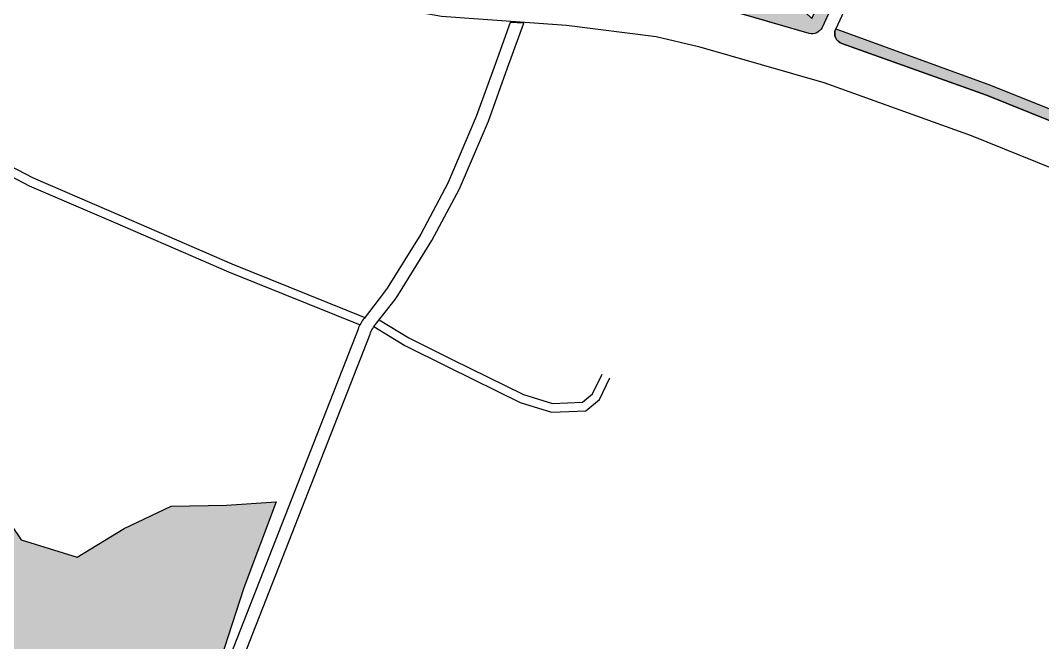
# Model space of a CAD drawing. Header units: millimetres. Extents: x 2240546 to 2245671, y 376439 to 383894.
# Drawn here: x 2243113.7 to 2243586.2, y 380359.4 to 380646.7 of the extents above; entities that cross this region are included whole.
import ezdxf

# ---------------------------------------------------------------- set-up
doc = ezdxf.new("R2010")
doc.units = ezdxf.units.MM
for name, color, linetype, true_color in [('благоустройство_внутридворовые_дороги', 7, 'Continuous', 0x000000), ('благоустройство_зеленые насаждения', 7, 'Continuous', 0x000000), ('благоустройство_озеленение', 7, 'Continuous', 0x000000)]:
    doc.layers.add(name, color=color, linetype=linetype, true_color=true_color)
doc.layers.add('благоустройство_штриховка_зеленые насаждения', color=90, linetype='Continuous', transparency=0.5)
doc.layers.add('благоустройство_штриховка_озеленение', color=105, linetype='Continuous', transparency=0.5)

msp = doc.modelspace()

# ---------------------------------------------------------------- hatches: boundary and pattern name
at = {"layer": 'благоустройство_штриховка_зеленые насаждения'}
h = msp.add_hatch(color=256, dxfattribs=at)
h.dxf.hatch_style = 1
h.paths.add_polyline_path([(2242625.456923899, 381006.5151220863), (2242656.245687682, 380976.6951140068), (2242700.504418848, 380940.1425219268), (2242720.709837013, 380961.3047459767), (2242724.558666031, 380989.2003028406), (2242752.460808051, 380982.4669700265), (2242773.62843347, 380962.2669715845), (2242763.529928206, 380956.6650962753), (2242759.363477375, 380937.7305929906), (2242762.772306765, 380918.7953408925), (2242761.636341696, 380900.9960391811), (2242754.817748734, 380887.7420366446), (2242769.969243357, 380859.717683824), (2242779.43904427, 380837.7527314849), (2242803.681996176, 380836.6167810981), (2242815.04631778, 380851.0074828351), (2242832.849020354, 380849.4926327147), (2242848.379792789, 380846.4629324739), (2242852.546243619, 380844.9480823535), (2242861.258423091, 380830.5573806164), (2242854.465987219, 380816.4594650371), (2242872.269623975, 380789.9507111505), (2242876.436074805, 380773.6662595596), (2242865.829374642, 380770.6365593188), (2242855.9812301, 380759.2755578225), (2242860.14768093, 380747.5356565928), (2242857.117195169, 380740.3403057243), (2242850.299536389, 380727.8433538412), (2242846.889772817, 380713.8315518377), (2242878.070892956, 380679.7058649681), (2242903.258302663, 380628.3739368396), (2242911.008274881, 380590.6015272381), (2242935.226938061, 380567.3568522813), (2242941.039417224, 380535.3959858259), (2242969.134000694, 380525.7108293962), (2243005.946368728, 380502.4661544394), (2243042.759670943, 380481.1586605313), (2243073.759559814, 380450.1660101933), (2243101.057286208, 380425.834806554), (2243114.024663782, 380406.7700096852), (2243139.95941893, 380398.7629447631), (2243161.699697793, 380412.1083025712), (2243183.439042474, 380422.4037421686), (2243208.992651447, 380422.7848883432), (2243231.876368834, 380424.3102218554), (2243217.001392024, 380384.6545457919), (2243202.508495569, 380340.0424718307), (2243184.58341518, 380299.6245034179), (2243172.378329956, 380258.8246400168), (2243163.606362848, 380257.2993065045), (2243155.978768446, 380268.7389334395), (2243159.029806207, 380282.8465835969), (2243159.792098556, 380302.6744216287), (2243151.401277623, 380327.4594063718), (2243141.103791635, 380336.6106586317), (2243120.50881966, 380336.9918048063), (2243098.769474979, 380344.2365773792), (2243088.853135166, 380351.1002037773), (2243082.368979288, 380367.8773747847), (2243074.360238711, 380373.97796002), (2243060.248488432, 380370.1650006461), (2243053.002040205, 380360.6326022118), (2243048.043403207, 380328.2216987212), (2243040.034662631, 380312.969861226), (2243027.067285057, 380307.2504221655), (2243009.141270486, 380296.1926902188), (2242995.337800201, 380289.6825038882), (2242985.802606562, 380296.5453814728), (2242974.741894044, 380306.0785287209), (2242962.156596826, 380299.2149023226), (2242952.621403188, 380299.5960484972), (2242959.867851415, 380315.2297809806), (2242970.928563934, 380336.2010575363), (2242981.988342271, 380355.265854405), (2242999.533210667, 380382.3384650097), (2243010.592989004, 380394.9215304686), (2243008.686323949, 380407.8857421022), (2242983.514795333, 380410.555262952), (2242966.352007293, 380409.0299294398), (2242946.900473841, 380397.5910513184), (2242927.448940389, 380397.9721974931), (2242916.007081696, 380401.0221157039), (2242905.969298249, 380406.8568720747), (2242893.764213024, 380429.3534821427), (2242890.332029089, 380452.6131333736), (2242886.898910972, 380474.3474510922), (2242876.982571159, 380502.945395209), (2242866.685085171, 380521.6290459032), (2242863.252901236, 380541.0749889467), (2242851.555076729, 380569.3052655355), (2242836.306427198, 380596.7455436682), (2242820.448691133, 380621.1366524037), (2242809.470186613, 380643.0888749098), (2242788.122264106, 380659.5530417894), (2242772.263593859, 380663.2117455404), (2242761.285089339, 380669.9196186885), (2242750.306584818, 380683.3346161711), (2242735.057935288, 380690.0424893191), (2242718.590178507, 380691.8718411947), (2242708.132947431, 380690.7965447176), (2242698.374484343, 380677.9910815891), (2242692.275211367, 380667.0149703361), (2242683.735855528, 380670.0641397331), (2242679.466644699, 380690.1870103638), (2242681.906727562, 380704.2115422002), (2242694.71529423, 380715.1876534532), (2242700.20454649, 380727.3835822279), (2242692.275211367, 380736.5303416054), (2242689.225107788, 380749.3358047339), (2242690.44514922, 380753.6040428389), (2242695.324380764, 380756.653212236), (2242696.544422195, 380765.7999716136), (2242692.885232083, 380774.3364478234), (2242683.735855528, 380784.0934903687), (2242676.41654112, 380794.459318454), (2242669.098160895, 380796.2886703296), (2242665.4380366, 380808.4845991042), (2242669.098160895, 380830.4368216103), (2242669.668011793, 380845.9200425395), (2242662.958718101, 380873.360320672), (2242651.980213581, 380897.7514294076), (2242643.440857742, 380917.2647656843), (2242634.902436084, 380944.0947606493), (2242624.533018098, 380961.7787450504), (2242620.263807269, 380983.1214332026), (2242618.433745122, 381000.1951344361)])
at = {"layer": 'благоустройство_штриховка_озеленение'}
h = msp.add_hatch(color=256, dxfattribs=at)
h.dxf.hatch_style = 1
edge = h.paths.add_edge_path()
edge.add_line((2243455.20729003, 380670.6260512027), (2243479.598967946, 380647.6072917408))
edge.add_line((2243479.598967946, 380647.6072917408), (2243483.999369483, 380657.2044653078))
edge.add_line((2243483.999369483, 380657.2044653078), (2243488.611020479, 380652.8523873014))
edge.add_line((2243488.611020479, 380652.8523873014), (2243484.265334752, 380643.4548611664))
edge.add_arc((2243479.72707626, 380645.5534821086), 4.999999999968288, 253.9455468780289, 335.1828244185328, ccw=False)
edge.add_line((2243478.344322255, 380640.7484856094), (2243445.798191749, 380650.1144221579))
edge.add_line((2243445.798191749, 380650.1144221579), (2243455.20729003, 380670.6260512027))
h = msp.add_hatch(color=256, dxfattribs=at)
h.dxf.hatch_style = 1
edge = h.paths.add_edge_path()
edge.add_line((2243490.597536926, 380642.853118521), (2243562.111350019, 380616.8746473616))
edge.add_line((2243562.111350019, 380616.8746473616), (2243714.440196634, 380555.8562849432))
edge.add_line((2243714.440196634, 380555.8562849432), (2243714.774563002, 380550.301412199))
edge.add_line((2243714.774563002, 380550.301412199), (2243679.528113521, 380564.1816204127))
edge.add_line((2243679.528113521, 380564.1816204127), (2243560.341483357, 380612.1973789323))
edge.add_line((2243560.341483357, 380612.1973789323), (2243493.456607636, 380636.0448979792))
edge.add_arc((2243495.135795418, 380640.7544975789), 4.999999999926409, 155.182824420349, 250.37652263466111, ccw=False)

# ---------------------------------------------------------------- linework, layer by layer
at = {"layer": 'благоустройство_внутридворовые_дороги'}
for points in [[(2243544.10982275, 381090.4181620236, 0.1818994325673303), (2243506.587742704, 381074.713142784), (2243487.339432858, 381054.314597073), (2243435.110150063, 380998.9642093725, 0.4141977932263884), (2243435.315014046, 380991.896300292), (2243586.171366257, 380849.5311011097), (2243583.515416528, 380843.7876215848), (2243490.597536926, 380642.8531185214, 0.4410197066688025), (2243493.456607636, 380636.0448979792), (2243560.341483357, 380612.1973789323), (2243679.528113521, 380564.1816204127), (2243807.507423987, 380513.7828000354), (2243860.475221563, 380493.6782017613, 0.5629977559706372), (2243873.954863821, 380504.1997807116), (2243861.209808682, 380612.1604758243, 0.1605629626930883), (2243791.097908306, 380756.9238595267, -0.1501426707143019), (2243754.406547952, 380834.0268212652), (2243728.459032039, 381072.5808065223, 0.3828248066154814), (2243708.576301623, 381090.4181620236), (2243544.10982275, 381090.4181620236)], [(2242810.307511633, 381037.9312117086), (2242860.829164477, 380982.8647824143), (2242951.299820975, 380896.4526296777), (2243009.960733708, 380840.9357298462), (2243079.86967088, 380771.4856681855), (2243117.235255881, 380734.3653472756), (2243145.076745406, 380711.6520482289), (2243170.031261335, 380696.2370093272), (2243226.954311509, 380672.8025368308), (2243288.719792251, 380652.2518108652), (2243308.353009532, 380648.6613779099), (2243366.160202312, 380644.5500177141), (2243407.668170373, 380639.2332064254), (2243427.171481918, 380634.6630389206), (2243485.126514259, 380617.9850760701), (2243553.218995299, 380593.5047756049), (2243672.127062101, 380545.6012396652), (2243800.294384546, 380495.1283793362), (2243850.175151, 380476.1955028139, -0.2795923681100661), (2243882.087317172, 380435.3114695699), (2243919.202994312, 380120.9123357107)], [(2243498.16735701, 380673.5179227188), (2243484.265334752, 380643.4548611666, -0.3700961540313932), (2243478.344322255, 380640.7484856094), (2243432.221626506, 380654.021407309)], [(2243137.076543968, 380149.0824494499), (2243275.319973116, 380501.8187551066, -0.07413038083539251), (2243278.258302819, 380506.9327405125), (2243286.9317669, 380517.8918407853, 0.0284021392690532), (2243288.237409267, 380519.7491884548), (2243303.947633144, 380545.0359732396), (2243316.734088418, 380568.9013174397), (2243330.044975914, 380600.1687666183), (2243338.936095911, 380624.839655744), (2243346.385443531, 380645.5099457931), (2243340.104881532, 380645.7796201807), (2243333.29147177, 380626.8739168652), (2243324.457908687, 380602.3627354304), (2243311.318619787, 380571.4983736007), (2243298.749684472, 380548.039020631), (2243283.245630943, 380523.0840825021, -0.02532130507246559), (2243282.091640851, 380521.420794126), (2243272.590720192, 380509.1075832924, 0.07103554904339769), (2243269.804042764, 380504.1876571797), (2243127.036677036, 380139.9082591256, 0.09365214069075949)]]:
    msp.add_lwpolyline(points, format="xyb", dxfattribs=at)
for points in [[(2242851.078820884, 380993.4922376903), (2242840.16735959, 380982.7715533268), (2242830.400898605, 380971.8167660429), (2242827.224883135, 380960.0928593131), (2242827.224883135, 380948.3106858652), (2242832.316898555, 380938.8564665712), (2242859.893840611, 380895.433406674), (2242878.253966889, 380866.8525199954), (2242904.256561046, 380830.7464291745), (2242918.229092907, 380808.817196759), (2242939.120495203, 380772.5178797313), (2242957.297207598, 380735.2327226924), (2242980.695890533, 380683.2158674715), (2242993.758316095, 380652.5326812454), (2242999.965228827, 380644.359378398), (2243008.719214443, 380635.9041587007), (2243020.546370626, 380626.2804704107), (2243054.869627477, 380604.815446486), (2243088.894899089, 380585.3866520456), (2243117.837338869, 380570.3207636215), (2243158.776302223, 380552.8424085127), (2243209.939323157, 380530.5503621669), (2243270.713061289, 380506.1788223043)], [(2242853.784583551, 380990.5430727239), (2242843.065074246, 380980.0109842445), (2242834.014881364, 380969.8596164103), (2242831.224883135, 380959.5606492521), (2242831.224883135, 380949.319379775), (2242835.77049289, 380940.8796583869), (2242863.264883379, 380897.5865854056), (2242881.561950029, 380869.1038625457), (2242907.568882481, 380832.9917477507), (2242921.650955018, 380810.890596392), (2242942.655820032, 380774.3941351462), (2242960.919780553, 380736.9300095435), (2242984.360410308, 380684.8199037028), (2242997.244181162, 380654.5563712122), (2243002.965036418, 380647.0231119941), (2243011.375763465, 380638.89943575), (2243022.878106114, 380629.5400463463), (2243056.92264023, 380608.2493296033), (2243090.810822511, 380588.8988146388), (2243119.548603941, 380573.9394604216), (2243160.360497979, 380556.5153558955), (2243211.482950367, 380534.2409855179), (2243272.960726229, 380509.5871118031)], [(2243279.508952189, 380508.5129617159), (2243293.325625993, 380500.1100149232), (2243313.355162433, 380490.1929067181), (2243346.204984393, 380473.9281649028), (2243359.706372852, 380469.8064654605), (2243373.523952371, 380470.3412880353), (2243378.134326144, 380474.2226199293), (2243382.640605445, 380483.416847984)], [(2243277.094204065, 380505.2998814431), (2243291.395330437, 380496.6023030193), (2243311.580304231, 380486.6082340188), (2243344.723730139, 380470.1981217835), (2243359.18529075, 380465.7833013013), (2243375.050120176, 380466.3973646336), (2243381.355194598, 380471.7054128858), (2243386.232395672, 380481.6564380986)]]:
    msp.add_lwpolyline(points, dxfattribs=at)
at = {"layer": 'благоустройство_зеленые насаждения'}
msp.add_lwpolyline([(2243101.057286208, 380425.834806554), (2243114.024663782, 380406.7700096852), (2243139.95941893, 380398.7629447631), (2243161.699697793, 380412.1083025712), (2243183.439042474, 380422.4037421686), (2243208.992651447, 380422.7848883432), (2243231.876368834, 380424.3102218554), (2243217.001392024, 380384.6545457919), (2243202.508495569, 380340.0424718307)], dxfattribs=at)
at = {"layer": 'благоустройство_озеленение'}
for points in [[(2243455.20729003, 380670.6260512027), (2243479.598967946, 380647.6072917408), (2243483.999369483, 380657.2044653078), (2243488.611020479, 380652.8523873014), (2243484.265334752, 380643.4548611664, -0.3700961540409209), (2243478.344322255, 380640.7484856094), (2243445.798191749, 380650.1144221579)], [(2243490.597536926, 380642.853118521), (2243562.111350019, 380616.8746473616), (2243714.440196634, 380555.8562849432), (2243714.774563002, 380550.301412199), (2243679.528113521, 380564.1816204127), (2243560.341483357, 380612.1973789323), (2243493.456607636, 380636.0448979792, -0.4410197066615829)]]:
    msp.add_lwpolyline(points, format="xyb", close=True, dxfattribs=at)

doc.saveas('drawing.dxf')
